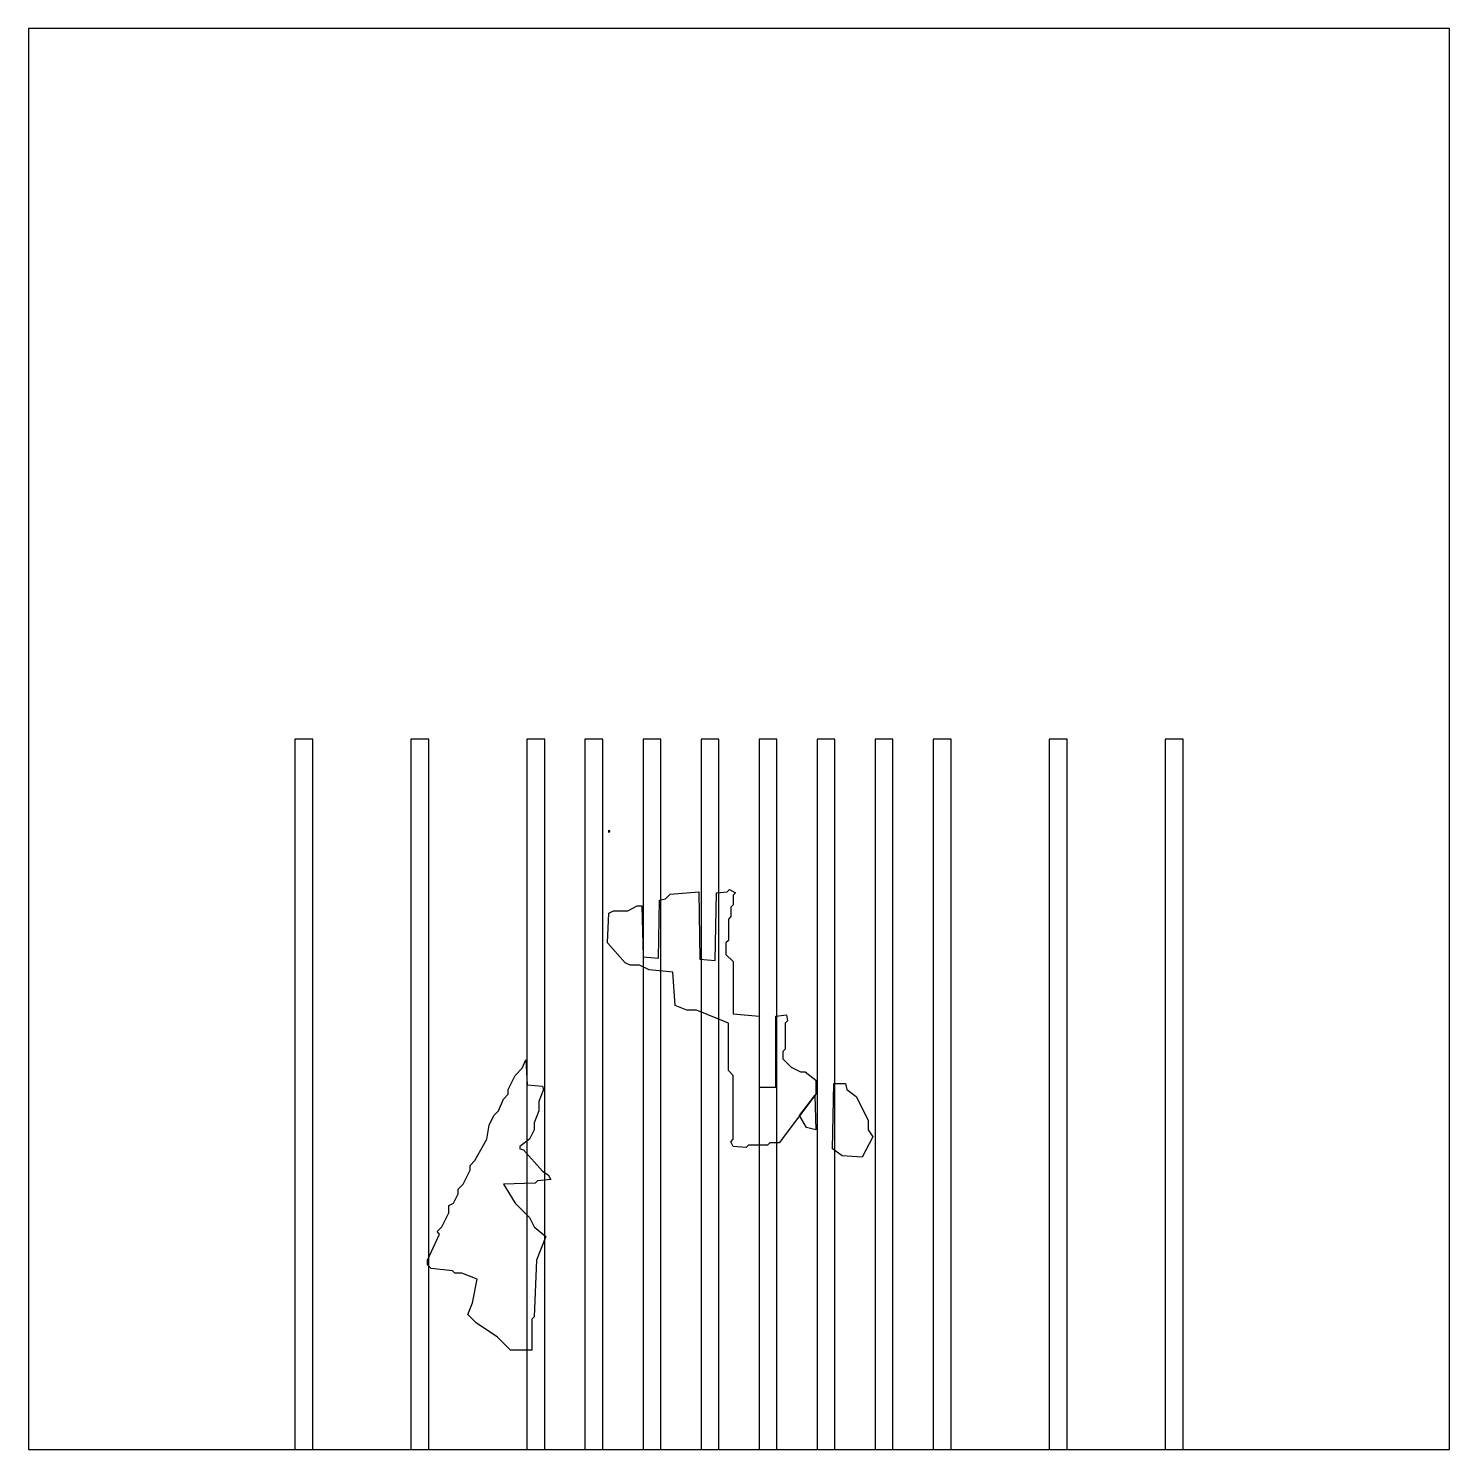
# Model space of a CAD drawing. Header units: millimetres. Extents: x 0 to 283, y 0 to 283.
import ezdxf

# ---------------------------------------------------------------- set-up
doc = ezdxf.new("R2010")
doc.units = ezdxf.units.MM
for name, color, linetype in [('CUT_OUTLINE', 5, 'Continuous'), ('CUT_SLOT', 1, 'Continuous'), ('ENG_D', 3, 'Continuous'), ('ENG_K', 2, 'Continuous'), ('ENG_L', 4, 'Continuous')]:
    doc.layers.add(name, color=color, linetype=linetype)

msp = doc.modelspace()

# ---------------------------------------------------------------- linework, layer by layer
at = {"layer": 'CUT_OUTLINE'}
msp.add_lwpolyline([(0, 0), (282.84, 0), (282.84, 282.84), (0, 282.84), (0, 0)], close=True, dxfattribs=at)
at = {"layer": 'CUT_SLOT'}
for points in [[(53.04, 0), (56.6, 0), (56.6, 141.42), (53.04, 141.42), (53.04, 0)], [(76.13, 0), (79.69, 0), (79.69, 141.42), (76.13, 141.42), (76.13, 0)], [(99.22, 0), (102.79, 0), (102.79, 141.42), (99.22, 141.42), (99.22, 0)], [(110.77, 0), (114.34, 0), (114.34, 141.42), (110.77, 141.42), (110.77, 0)], [(122.32, 0), (125.88, 0), (125.88, 141.42), (122.32, 141.42), (122.32, 0)], [(133.87, 0), (137.43, 0), (137.43, 141.42), (133.87, 141.42), (133.87, 0)], [(145.41, 0), (148.98, 0), (148.98, 141.42), (145.41, 141.42), (145.41, 0)], [(156.96, 0), (160.52, 0), (160.52, 141.42), (156.96, 141.42), (156.96, 0)], [(168.51, 0), (172.07, 0), (172.07, 141.42), (168.51, 141.42), (168.51, 0)], [(180.05, 0), (183.62, 0), (183.62, 141.42), (180.05, 141.42), (180.05, 0)], [(203.15, 0), (206.71, 0), (206.71, 141.42), (203.15, 141.42), (203.15, 0)], [(226.24, 0), (229.81, 0), (229.81, 141.42), (226.24, 141.42), (226.24, 0)]]:
    msp.add_lwpolyline(points, close=True, dxfattribs=at)
at = {"layer": 'ENG_D'}
for points in [[(140.24, 60.34), (139.77, 61.28), (140.24, 61.75), (140.24, 74.48), (139.3, 75.42), (139.3, 84.85), (132.94, 87.45), (131.05, 87.45), (128.69, 88.39), (128.22, 94.99), (123.51, 95.46), (121.62, 96.4), (119.74, 96.4), (118.79, 96.87), (115.26, 100.88), (115.49, 106.77), (116.44, 107.24), (119.27, 107.24), (121.15, 108.19), (122.09, 108.19), (122.33, 98.05), (125.39, 97.82), (125.63, 109.37), (126.81, 109.6), (127.75, 110.54), (133.41, 111.02), (133.64, 97.58), (136.71, 97.35), (136.94, 110.78), (139.06, 111.02), (139.54, 111.49), (140.71, 110.78), (140.24, 110.31), (140.24, 108.42), (139.77, 107.95), (139.77, 106.07), (139.3, 105.59), (139.3, 101.35), (138.83, 100.88), (138.83, 98.52), (140.24, 97.11), (140.24, 86.74), (145.43, 86.27), (145.43, 72.12), (148.73, 72.12), (148.73, 86.27), (150.85, 86.5), (151.09, 85.32), (150.61, 84.85), (150.61, 79.67), (150.14, 79.2), (150.14, 77.78), (151.79, 76.13), (153.68, 75.19), (154.62, 75.19), (156.74, 73.54), (156.74, 70.71), (149.44, 61.05), (147.55, 61.05), (147.08, 60.58), (143.31, 60.58), (142.84, 60.1), (140.24, 60.34)], [(95.93, 19.8), (93.34, 22.39), (89.1, 25.22), (87.45, 26.87), (88.39, 29.23), (89.33, 33.94), (86.27, 35.12), (84.85, 35.12), (84.38, 35.59), (80.14, 36.06), (79.43, 36.77), (79.43, 37.71), (81.79, 42.9), (81.32, 43.37), (82.26, 44.31), (83.67, 47.14), (83.67, 48.55), (84.62, 49.03), (85.56, 50.91), (85.56, 51.85), (86.5, 52.8), (87.92, 55.63), (87.92, 56.57), (88.86, 57.51), (91.22, 61.75), (91.69, 64.58), (92.63, 66.47), (93.57, 67.41), (94.52, 69.77), (95.46, 70.71), (95.46, 71.65), (96.87, 74.48), (98.29, 75.9), (98.99, 77.55), (99.23, 72.6), (102.29, 72.36), (102.53, 71.65), (101.59, 69.3), (101.59, 67.41), (100.64, 65.05), (100.64, 63.64), (99.7, 61.75), (97.82, 60.34), (97.82, 59.87), (98.52, 59.63), (102.29, 55.39), (103.47, 54.68), (103.94, 53.74), (101.35, 53.5), (100.88, 53.03), (94.52, 52.8), (96.87, 49.03), (99.7, 46.2), (100.64, 44.31), (103, 42.43), (101.12, 37.71), (100.64, 26.4), (100.17, 25.93), (100.17, 19.8), (95.93, 19.8)]]:
    msp.add_lwpolyline(points, close=True, dxfattribs=at)
at = {"layer": 'ENG_K'}
for points in [[(161.93, 58.45), (160.04, 59.87), (160.28, 72.83), (162.63, 72.83), (162.87, 71.65), (164.76, 70.24), (167.11, 65.53), (167.11, 63.64), (168.06, 62.23), (165.93, 58.22), (161.93, 58.45)], [(154.86, 64.11), (153.44, 66.47), (156.51, 70.47), (156.74, 63.64), (154.86, 64.11)]]:
    msp.add_lwpolyline(points, close=True, dxfattribs=at)
at = {"layer": 'ENG_L'}
msp.add_lwpolyline([(115.49, 123.27), (115.73, 123.04), (115.49, 122.8), (115.49, 123.27)], close=True, dxfattribs=at)

doc.saveas('drawing.dxf')
